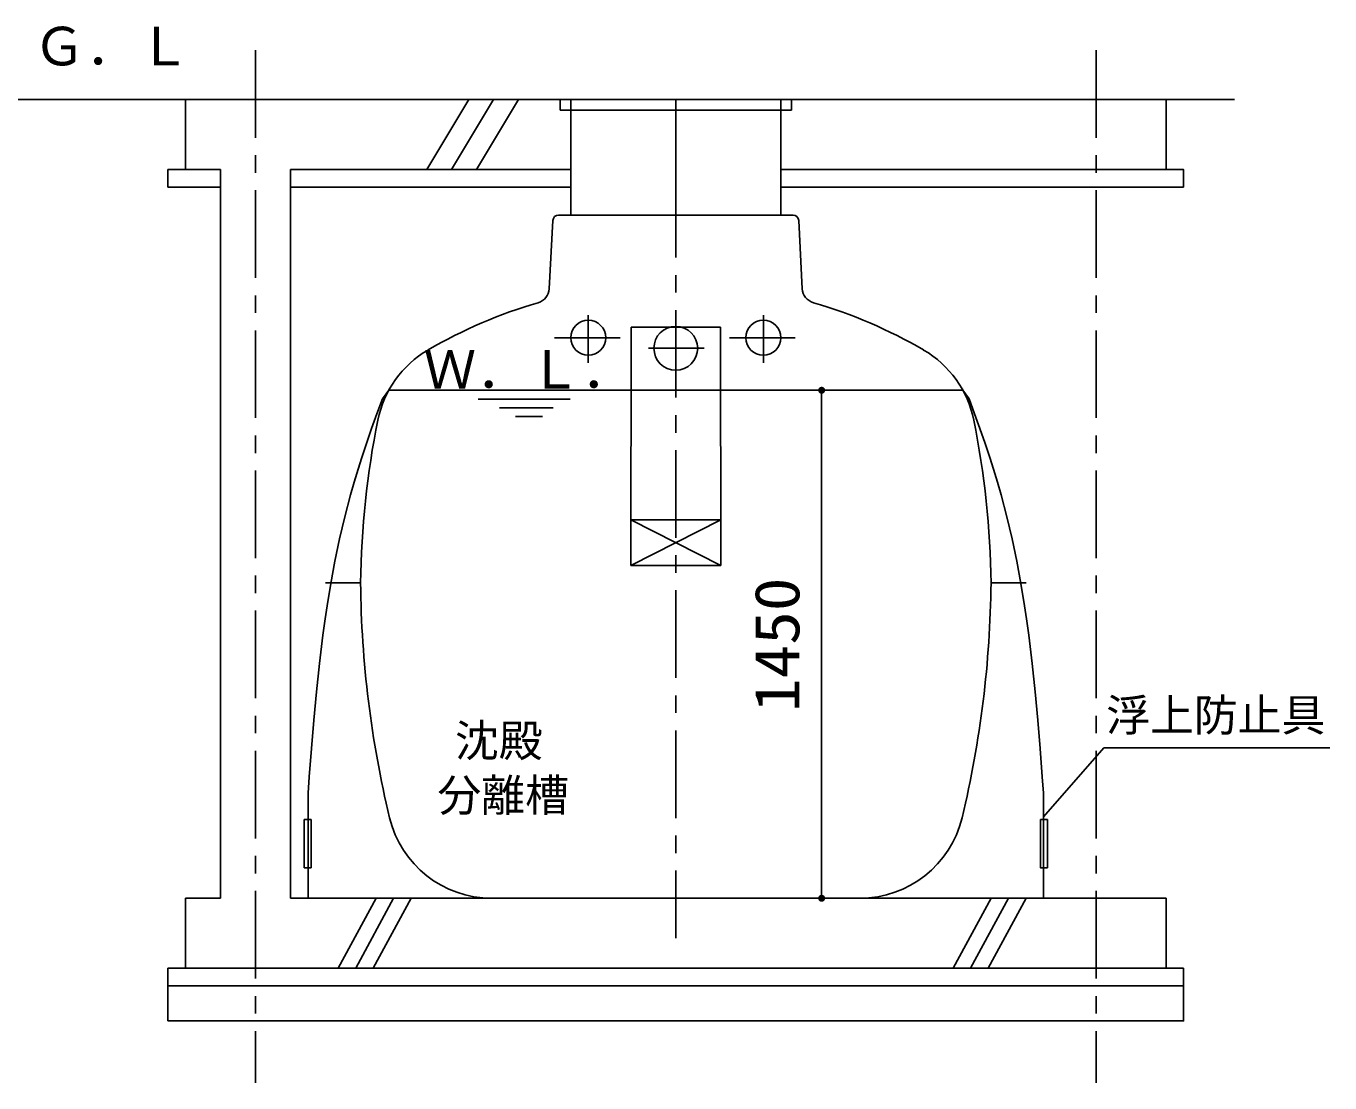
# Model space of a CAD drawing. Units: millimetres, scale not verified. Extents: x -14850 to 14850, y -10500 to 10500.
# Drawn here: x -1165 to 2558, y -6384 to -3367 of the extents above; entities that cross this region are included whole.
import ezdxf
from ezdxf.enums import TextEntityAlignment as Align

# ---------------------------------------------------------------- set-up
doc = ezdxf.new("R2010")
doc.units = ezdxf.units.MM
doc.header["$LTSCALE"] = 50
doc.linetypes.add('CHAIN1', pattern=[8, 5, -1, 1, -1])
for name, color, linetype, lineweight in [('0-0_空気管', 3, 'Continuous', 25), ('0-1_機器', 3, 'Continuous', 25), ('0-2_文字', 5, 'Continuous', 25), ('0-3_躯体', 2, 'CHAIN1', 25), ('0-6_製作', 5, 'Continuous', 25)]:
    doc.layers.add(name, color=color, linetype=linetype, lineweight=lineweight)
doc.styles.add('ＭＳ ゴシック', font='')
doc.styles.get('ＭＳ ゴシック').set_extended_font_data('MS Gothic')

msp = doc.modelspace()

# ---------------------------------------------------------------- linework, layer by layer
at = {"layer": '0-0_空気管', "linetype": 'CHAIN1'}
for p, q in [((690.05, -3777.66), (690.05, -5970.17)), ((440.05, -4192.68), (440.05, -4328.64)), ((940.05, -4328.64), (940.05, -4192.68)), ((343.61, -4256.67), (530.81, -4256.67)), ((843.61, -4256.67), (1030.81, -4256.67)), ((612.31, -4286.67), (771.35, -4286.67))]:
    msp.add_line(p, q, dxfattribs=at)
at = {"layer": '0-0_空気管'}
for p, q in [((355.04, -3906.67), (1025.06, -3906.67)), ((328.85, -4116.73), (339.07, -3921.84)), ((1041.04, -3921.84), (1051.26, -4116.73)), ((561.78, -4906.67), (562.7, -4226.67)), ((817.4, -4226.67), (562.7, -4226.67)), ((818.33, -4906.67), (817.4, -4226.67)), ((1509.69, -4406.68), (-129.58, -4406.68)), ((388.69, -4431.68), (125.31, -4431.68)), ((186.83, -4456.68), (339.67, -4456.68)), ((309.87, -4481.68), (232.01, -4481.68)), ((561.78, -4906.67), (818.15, -4776.67)), ((818.33, -4906.67), (561.78, -4906.67)), ((-209.95, -4956.67), (-309.95, -4956.67)), ((1690.05, -4956.67), (1590.05, -4956.67)), ((164.43, -5856.67), (1215.67, -5856.67))]:
    msp.add_line(p, q, dxfattribs=at)
msp.add_lwpolyline([(818.15, -4776.67), (561.96, -4776.67), (818.33, -4906.67)], dxfattribs=at)
for centre, radius in [((440.05, -4256.67), 50), ((940.05, -4256.67), 50), ((690.05, -4286.67), 62.5)]:
    msp.add_circle(centre, radius, dxfattribs=at)
for centre, radius, start, end in [((355.04, -3922.67), 16, 90, 177), ((1025.06, -3922.67), 16, 2.99998, 90), ((284.91, -4114.42), 44, 286.22488, 357), ((1095.2, -4114.42), 44, 182.99998, 253.7751), ((690.05, -5506.67), 1406, 106.22488, 120.21536), ((690.05, -5506.67), 1406, 59.78461, 73.7751), ((133.46, -4550.94), 300, 120.21536, 168.57628), ((1246.65, -4550.94), 300, 11.42371, 59.78461), ((2289.87, -4986.67), 2500, 168.57626, 179.31241), ((-909.77, -4986.67), 2500, 0.68756, 11.42371), ((2789.9, -4926.67), 3000, 180.57292, 193.49336), ((-1409.8, -4926.67), 3000, 346.50659, 359.42703), ((164.43, -5556.67), 300, 193.49338, 270), ((1215.67, -5556.67), 300, 270, 346.50659)]:
    msp.add_arc(centre, radius, start, end, dxfattribs=at)
at = {"layer": '0-1_機器', "color": 2}
for p, q in [((-1211.51, -3576.67), (2285.54, -3576.67)), ((-709.95, -3576.67), (-709.95, -3776.67)), ((-20.74, -3776.67), (99.26, -3576.67)), ((49.97, -3776.67), (169.97, -3576.67)), ((120.68, -3776.67), (240.68, -3576.67)), ((360.05, -3576.67), (360.05, -3606.67)), ((360.05, -3606.67), (1020.06, -3606.67)), ((390.05, -3576.67), (390.05, -3906.67)), ((990.05, -3576.67), (990.05, -3906.67)), ((1020.06, -3576.67), (1020.06, -3606.67)), ((2090.05, -3576.67), (2090.05, -3776.67)), ((-759.95, -3776.67), (-759.95, -3826.67)), ((-759.95, -3776.67), (-609.95, -3776.67)), ((-609.95, -3776.67), (-609.95, -5856.67)), ((-409.95, -3776.67), (390.05, -3776.67)), ((-409.95, -3776.67), (-409.95, -5856.67)), ((-759.95, -3826.67), (-609.95, -3826.67)), ((-409.95, -3826.67), (390.05, -3826.67)), ((990.05, -3826.67), (2140.05, -3826.67)), ((-709.95, -6056.68), (-709.95, -5856.67)), ((-709.95, -5856.67), (-609.95, -5856.67)), ((-409.95, -5856.67), (2090.05, -5856.67)), ((-165.61, -5856.67), (-273.86, -6056.68)), ((-223.86, -6056.68), (-115.61, -5856.67)), ((-65.61, -5856.67), (-173.86, -6056.68)), ((1590.05, -5856.67), (1481.8, -6056.68)), ((1531.8, -6056.68), (1640.05, -5856.67)), ((1690.05, -5856.67), (1581.8, -6056.68)), ((2090.05, -5856.67), (2090.05, -6056.68)), ((2140.05, -6056.68), (-759.95, -6056.68)), ((-759.95, -6206.67), (-759.95, -6056.68)), ((2140.05, -6106.68), (-759.95, -6106.68))]:
    msp.add_line(p, q, dxfattribs=at)
at = {"layer": '0-1_機器', "linetype": 'CHAIN1'}
msp.add_line((690.05, -3576.67), (690.05, -3777.66), dxfattribs=at)
at = {"layer": '0-1_機器', "color": 2}
for points in [[(990.05, -3776.67), (2140.05, -3776.67), (2140.05, -3826.67)], [(2140.05, -6056.68), (2140.05, -6206.67), (-759.95, -6206.67)]]:
    msp.add_lwpolyline(points, dxfattribs=at)
at = {"layer": '0-2_文字', "color": 4}
for q in [(1739.81, -5624.02), (2557.79, -5427.1)]:
    msp.add_line((1912.05, -5427.1), q, dxfattribs=at)
at = {"layer": '0-2_文字', "color": 7}
for p, q in [((-359.95, -5556.67), (-359.95, -5856.67)), ((1740.05, -5556.67), (1740.05, -5856.67))]:
    msp.add_line(p, q, dxfattribs=at)
for points in [[(-359.95, -5556.67), (-356.38, -5509.72), (-350.07, -5428.77), (-343.31, -5347.86), (-335.82, -5267.03), (-327.31, -5186.3), (-317.5, -5105.69), (-311.1, -5059.01), (-305.58, -5021.84), (-295.12, -4957.89), (-283.35, -4894.17), (-270.16, -4830.74), (-255.43, -4767.69), (-239.03, -4705.1), (-228.71, -4669.03), (-221.17, -4644.04), (-207.54, -4601.16), (-193.24, -4558.48), (-178.43, -4515.96), (-163.23, -4473.55), (-147.81, -4431.21), (-129.58, -4406.68)], [(1740.05, -5556.67), (1736.49, -5509.72), (1730.18, -5428.77), (1723.42, -5347.86), (1715.93, -5267.03), (1707.42, -5186.3), (1697.61, -5105.69), (1691.21, -5059.01), (1685.69, -5021.84), (1675.22, -4957.89), (1663.46, -4894.17), (1650.27, -4830.74), (1635.53, -4767.69), (1619.14, -4705.1), (1608.82, -4669.03), (1601.27, -4644.04), (1587.65, -4601.16), (1573.35, -4558.48), (1558.53, -4515.96), (1543.34, -4473.55), (1527.91, -4431.21), (1509.69, -4406.68)]]:
    msp.add_lwpolyline(points, dxfattribs=at)
for points in [[(-351.18, -5632.11), (-351.18, -5769.66), (-370.83, -5769.66), (-370.83, -5632.11)], [(1731.29, -5632.11), (1731.29, -5769.66), (1750.94, -5769.66), (1750.94, -5632.11)]]:
    msp.add_lwpolyline(points, close=True, dxfattribs=at)
at = {"layer": '0-3_躯体'}
for p, q in [((-509.95, -3435.71), (-509.95, -6383.75)), ((1890.05, -3435.71), (1890.05, -6383.75))]:
    msp.add_line(p, q, dxfattribs=at)
at = {"layer": '0-6_製作', "color": 2}
for p, q in [((1156.5, -4406.68), (930.17, -4406.68)), ((1106.5, -4406.68), (1106.5, -5856.67)), ((1156.5, -5856.67), (930.17, -5856.67))]:
    msp.add_line(p, q, dxfattribs=at)
at = {"layer": '0-6_製作'}
for points in [[(1096.5, -4406.68), (1106.5, -4396.68), (1106.5, -4406.68)], [(1096.52, -4406.05), (1106.5, -4396.68), (1096.5, -4406.68)], [(1096.58, -4407.93), (1096.5, -4406.68), (1106.5, -4406.68)], [(1096.68, -4404.8), (1106.5, -4396.68), (1096.52, -4406.05)], [(1096.58, -4407.93), (1106.5, -4406.68), (1096.81, -4409.16)], [(1096.99, -4403.58), (1106.5, -4396.68), (1096.68, -4404.8)], [(1096.81, -4409.16), (1106.5, -4406.68), (1097.2, -4410.36)], [(1097.45, -4402.42), (1106.5, -4396.68), (1096.99, -4403.58)], [(1097.2, -4410.36), (1106.5, -4406.68), (1097.74, -4411.49)], [(1098.06, -4401.32), (1106.5, -4396.68), (1097.45, -4402.42)], [(1097.74, -4411.49), (1106.5, -4406.68), (1098.41, -4412.55)], [(1098.79, -4400.3), (1106.5, -4396.68), (1098.06, -4401.32)], [(1098.41, -4412.55), (1106.5, -4406.68), (1099.21, -4413.52)], [(1099.65, -4399.39), (1106.5, -4396.68), (1098.79, -4400.3)], [(1099.21, -4413.52), (1106.5, -4406.68), (1100.12, -4414.38)], [(1100.62, -4398.58), (1106.5, -4396.68), (1099.65, -4399.39)], [(1100.12, -4414.38), (1106.5, -4406.68), (1101.14, -4415.12)], [(1101.68, -4397.91), (1106.5, -4396.68), (1100.62, -4398.58)], [(1101.14, -4415.12), (1106.5, -4406.68), (1102.24, -4415.72)], [(1102.82, -4397.38), (1106.5, -4396.68), (1101.68, -4397.91)], [(1102.24, -4415.72), (1106.5, -4406.68), (1103.41, -4416.19)], [(1102.82, -4397.38), (1105.25, -4396.75), (1106.5, -4396.68)], [(1104.01, -4396.99), (1105.25, -4396.75), (1102.82, -4397.38)], [(1103.41, -4416.19), (1106.5, -4406.68), (1104.63, -4416.5)], [(1104.63, -4416.5), (1106.5, -4406.68), (1105.87, -4416.66)], [(1105.87, -4416.66), (1106.5, -4406.68), (1106.5, -4416.68)], [(1106.5, -4396.68), (1116.18, -4404.19), (1106.5, -4406.68)], [(1106.5, -4396.68), (1115.8, -4402.99), (1116.18, -4404.19)], [(1106.5, -4396.68), (1115.26, -4401.86), (1115.8, -4402.99)], [(1106.5, -4396.68), (1114.59, -4400.8), (1115.26, -4401.86)], [(1106.5, -4396.68), (1113.79, -4399.83), (1114.59, -4400.8)], [(1106.5, -4396.68), (1112.87, -4398.97), (1113.79, -4399.83)], [(1106.5, -4396.68), (1111.86, -4398.23), (1112.87, -4398.97)], [(1106.5, -4396.68), (1110.76, -4397.63), (1111.86, -4398.23)], [(1106.5, -4396.68), (1109.59, -4397.16), (1110.76, -4397.63)], [(1106.5, -4396.68), (1108.37, -4396.85), (1109.59, -4397.16)], [(1106.5, -4396.68), (1107.13, -4396.69), (1108.37, -4396.85)], [(1106.5, -4406.68), (1116.18, -4404.19), (1116.42, -4405.42)], [(1106.5, -4406.68), (1116.42, -4405.42), (1116.5, -4406.68)], [(1106.5, -4406.68), (1111.32, -4415.44), (1106.5, -4416.68)], [(1106.5, -4406.68), (1112.38, -4414.77), (1111.32, -4415.44)], [(1106.5, -4406.68), (1113.34, -4413.96), (1112.38, -4414.77)], [(1106.5, -4406.68), (1114.2, -4413.05), (1113.34, -4413.96)], [(1106.5, -4406.68), (1114.94, -4412.03), (1114.2, -4413.05)], [(1106.5, -4406.68), (1115.55, -4410.93), (1114.94, -4412.03)], [(1106.5, -4406.68), (1116.01, -4409.77), (1115.55, -4410.93)], [(1106.5, -4406.68), (1116.32, -4408.55), (1116.01, -4409.77)], [(1106.5, -4406.68), (1116.48, -4407.3), (1116.32, -4408.55)], [(1106.5, -4406.68), (1116.5, -4406.68), (1116.48, -4407.3)], [(1106.5, -4416.68), (1111.32, -4415.44), (1110.18, -4415.97)], [(1106.5, -4416.68), (1110.18, -4415.97), (1107.75, -4416.6)], [(1107.75, -4416.6), (1110.18, -4415.97), (1108.99, -4416.36)], [(1096.5, -5856.67), (1106.5, -5846.67), (1106.5, -5856.67)], [(1096.52, -5856.05), (1106.5, -5846.67), (1096.5, -5856.67)], [(1096.58, -5857.93), (1096.5, -5856.67), (1106.5, -5856.67)], [(1096.68, -5854.8), (1106.5, -5846.67), (1096.52, -5856.05)], [(1096.58, -5857.93), (1106.5, -5856.67), (1096.81, -5859.16)], [(1096.99, -5853.58), (1106.5, -5846.67), (1096.68, -5854.8)], [(1096.81, -5859.16), (1106.5, -5856.67), (1097.2, -5860.36)], [(1097.45, -5852.42), (1106.5, -5846.67), (1096.99, -5853.58)], [(1097.2, -5860.36), (1106.5, -5856.67), (1097.74, -5861.49)], [(1098.06, -5851.32), (1106.5, -5846.67), (1097.45, -5852.42)], [(1097.74, -5861.49), (1106.5, -5856.67), (1098.41, -5862.55)], [(1098.79, -5850.3), (1106.5, -5846.67), (1098.06, -5851.32)], [(1098.41, -5862.55), (1106.5, -5856.67), (1099.21, -5863.52)], [(1099.65, -5849.39), (1106.5, -5846.67), (1098.79, -5850.3)], [(1099.21, -5863.52), (1106.5, -5856.67), (1100.12, -5864.38)], [(1100.62, -5848.58), (1106.5, -5846.67), (1099.65, -5849.39)], [(1100.12, -5864.38), (1106.5, -5856.67), (1101.14, -5865.12)], [(1101.68, -5847.91), (1106.5, -5846.67), (1100.62, -5848.58)], [(1101.14, -5865.12), (1106.5, -5856.67), (1102.24, -5865.72)], [(1102.82, -5847.38), (1106.5, -5846.67), (1101.68, -5847.91)], [(1102.24, -5865.72), (1106.5, -5856.67), (1103.41, -5866.19)], [(1104.01, -5846.99), (1106.5, -5846.67), (1102.82, -5847.38)], [(1103.41, -5866.19), (1106.5, -5856.67), (1104.63, -5866.5)], [(1104.01, -5846.99), (1105.25, -5846.75), (1106.5, -5846.67)], [(1104.63, -5866.5), (1106.5, -5856.67), (1105.87, -5866.66)], [(1105.87, -5866.66), (1106.5, -5856.67), (1106.5, -5866.67)], [(1106.5, -5846.67), (1116.18, -5854.19), (1106.5, -5856.67)], [(1106.5, -5846.67), (1115.8, -5852.99), (1116.18, -5854.19)], [(1106.5, -5846.67), (1115.26, -5851.86), (1115.8, -5852.99)], [(1106.5, -5846.67), (1114.59, -5850.8), (1115.26, -5851.86)], [(1106.5, -5846.67), (1113.79, -5849.83), (1114.59, -5850.8)], [(1106.5, -5846.67), (1112.87, -5848.97), (1113.79, -5849.83)], [(1106.5, -5846.67), (1111.86, -5848.23), (1112.87, -5848.97)], [(1106.5, -5846.67), (1110.76, -5847.63), (1111.86, -5848.23)], [(1106.5, -5846.67), (1109.59, -5847.16), (1110.76, -5847.63)], [(1106.5, -5846.67), (1108.37, -5846.85), (1109.59, -5847.16)], [(1106.5, -5846.67), (1107.13, -5846.69), (1108.37, -5846.85)], [(1106.5, -5856.67), (1116.18, -5854.19), (1116.42, -5855.42)], [(1106.5, -5856.67), (1116.42, -5855.42), (1116.5, -5856.67)], [(1106.5, -5856.67), (1110.18, -5865.97), (1106.5, -5866.67)], [(1106.5, -5856.67), (1111.32, -5865.44), (1110.18, -5865.97)], [(1106.5, -5856.67), (1112.38, -5864.76), (1111.32, -5865.44)], [(1106.5, -5856.67), (1113.34, -5863.96), (1112.38, -5864.76)], [(1106.5, -5856.67), (1114.2, -5863.05), (1113.34, -5863.96)], [(1106.5, -5856.67), (1114.94, -5862.03), (1114.2, -5863.05)], [(1106.5, -5856.67), (1115.55, -5860.93), (1114.94, -5862.03)], [(1106.5, -5856.67), (1116.01, -5859.76), (1115.55, -5860.93)], [(1106.5, -5856.67), (1116.32, -5858.55), (1116.01, -5859.76)], [(1106.5, -5856.67), (1116.48, -5857.3), (1116.32, -5858.55)], [(1106.5, -5856.67), (1116.5, -5856.67), (1116.48, -5857.3)], [(1106.5, -5866.67), (1110.18, -5865.97), (1108.99, -5866.36)], [(1106.5, -5866.67), (1108.99, -5866.36), (1107.75, -5866.6)]]:
    msp.add_solid(points, dxfattribs=at)

# ---------------------------------------------------------------- texts
at = {"layer": '0-0_空気管', "color": 4, "style": 'ＭＳ ゴシック'}
msp.add_text('Ｇ．Ｌ', height=110, rotation=0.002, dxfattribs=at).set_placement((-1145.37, -3512.18), align=Align.BOTTOM_LEFT)
for s, height, p in [('Ｗ．Ｌ．', 110, (-30.07, -4434.9)), ('沈殿', 91.79, (59.31, -5480)), ('分離槽', 91.79, (9.31, -5636))]:
    msp.add_text(s, height=height, dxfattribs=at).set_placement(p, align=Align.BOTTOM_LEFT)
at = {"layer": '0-2_文字', "color": 4, "style": 'ＭＳ ゴシック'}
msp.add_text('浮上防止具', height=91.79, dxfattribs=at).set_placement((1918.74, -5407.28), align=Align.BOTTOM_LEFT)
at = {"layer": '0-6_製作', "color": 4, "style": 'ＭＳ ゴシック', "width": 1.1}
msp.add_text('1450', height=128.4, rotation=90, dxfattribs=at).set_placement((1081.5, -5325.42), align=Align.BOTTOM_LEFT)

doc.saveas('drawing.dxf')
